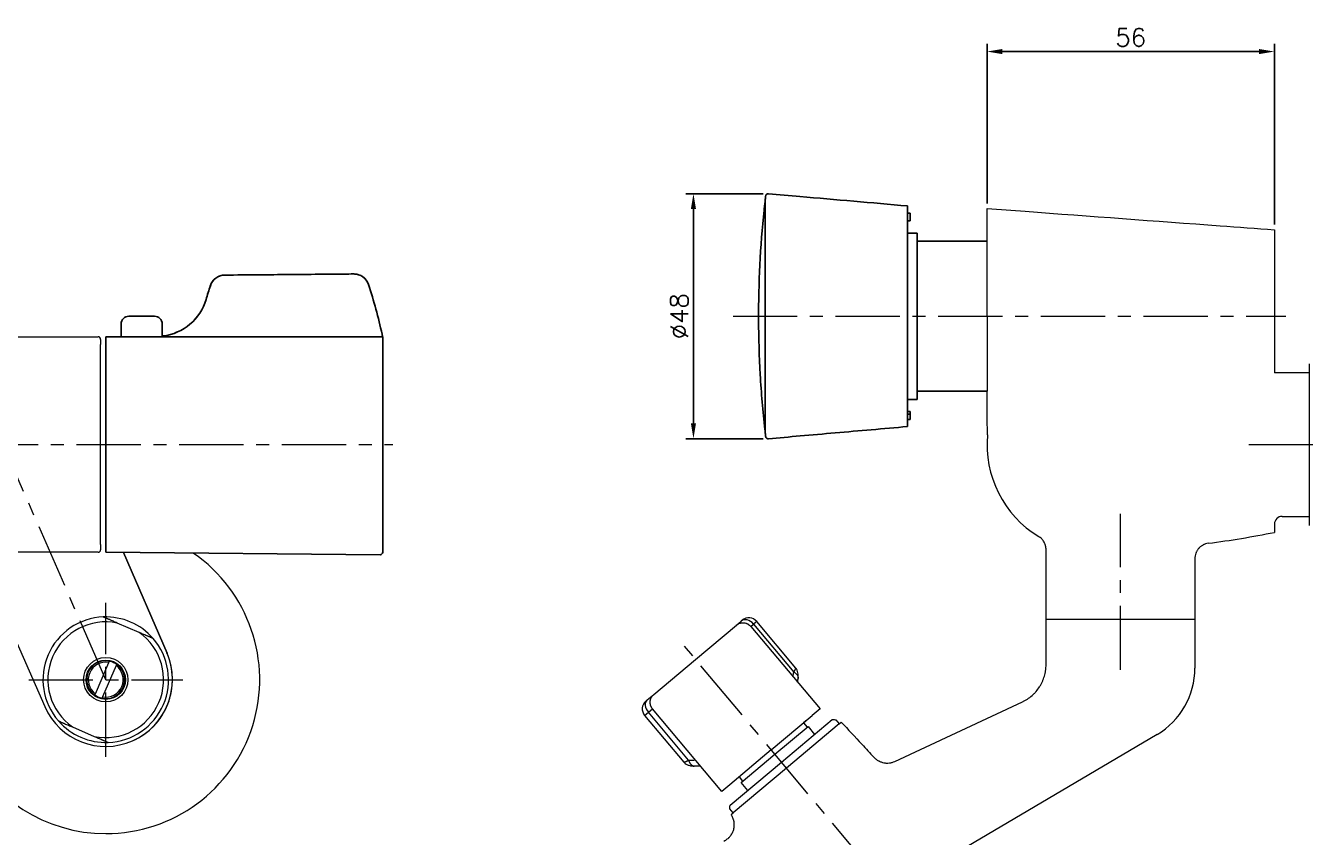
# Model space of a CAD drawing. Header units: millimetres. Extents: x 1435 to 2029, y -1230 to -810.
# Drawn here: x 1633.5 to 1883.6, y -1124.3 to -966.2 of the extents above; entities that cross this region are included whole.
import ezdxf

# ---------------------------------------------------------------- set-up
doc = ezdxf.new("R2010")
doc.units = ezdxf.units.MM
doc.header["$LTSCALE"] = 10
doc.linetypes.add('CENTER', pattern=[2, 1.25, -0.25, 0.25, -0.25])
doc.layers.get('0').update_dxf_attribs({"color": 2})
for name, color, linetype in [('00_COMPONENTS', 7, 'Continuous'), ('08_ALL_FEATURES', 7, 'Continuous'), ('1', 1, 'CENTER'), ('CENTER', 1, 'CENTER'), ('CL', 1, 'CENTER'), ('D', 2, 'Continuous'), ('DIM', 2, 'Continuous'), ('DWG', 7, 'Continuous')]:
    doc.layers.add(name, color=color, linetype=linetype)
doc.styles.add('GHS', font='romans', dxfattribs={"bigfont": 'ghs'})
doc.dimstyles.new('ISO-25', dxfattribs={"dimscale": 0, "dimtxt": 3.5, "dimasz": 3, "dimexe": 1.5, "dimexo": 1, "dimgap": 1, "dimtad": 3, "dimtoh": 1, "dimdec": 4, "dimzin": 9, "dimdsep": 46, "dimtxsty": 'GHS', "dimcen": 2.5, "dimclrd": 256, "dimclre": 256, "dimclrt": 256, "dimadec": 4, "dimazin": 2, "dimtfac": 1, "dimtdec": 4, "dimtix": 1, "dimtmove": 2, "dimatfit": 3, "dimfxl": 0, "dimlwd": 25, "dimlwe": 25, "dimarcsym": 0})

# ---------------------------------------------------------------- blocks, each defined once
blk = doc.blocks.new('*D1')
at = {"layer": 'Defpoints', "color": 0}
for p in [(1876.8, -971.21), (1820.8, -1001.79), (1876.8, -1005.94)]:
    blk.add_point(p, dxfattribs=at)
at = {"layer": 'DIM', "lineweight": 25}
for p, q in [((1820.8, -1000.79), (1820.8, -969.71)), ((1876.8, -1004.94), (1876.8, -969.71)), ((1823.8, -971.21), (1873.8, -971.21))]:
    blk.add_line(p, q, dxfattribs=at)
at = {"layer": 'DIM'}
for points in [[(1823.8, -970.71), (1823.8, -971.71), (1820.8, -971.21)], [(1873.8, -970.71), (1873.8, -971.71), (1876.8, -971.21)]]:
    blk.add_solid(points, dxfattribs=at)
at = {"layer": 'DIM', "insert": (1848.8, -968.46), "char_height": 3.5, "attachment_point": 5, "style": 'GHS'}
blk.add_mtext('56', dxfattribs=at)

msp = doc.modelspace()

# ---------------------------------------------------------------- linework, layer by layer
at = {"color": 0, "lineweight": 5}
for p, q in [((1608.1016, -1026.79136), (1647.6016, -1026.79136)), ((1648.1016, -1027.29136), (1648.1016, -1028.29136)), ((1648.1016, -1047.79136), (1648.1016, -1028.29136)), ((1648.1016, -1067.29136), (1648.1016, -1047.79136)), ((1648.1016, -1067.29136), (1648.1016, -1068.29136)), ((1647.6016, -1068.79136), (1608.1016, -1068.79136)), ((1623.92724, -1068.79155), (1637.20729, -1098.86881)), ((1661.03789, -1088.4722), (1652.56757, -1068.82096)), ((1652.5683, -1068.82149), (1661.03845, -1088.47195)), ((1661.03789, -1088.4722), (1661.03845, -1088.47195)), ((1654.29907, -1105.53291), (1654.29802, -1105.53337))]:
    msp.add_line(p, q, dxfattribs=at)
for centre, radius, start, end in [((1647.6016, -1027.29136), 0.5, 0, 90), ((1647.6016, -1068.29136), 0.5, 270, 0), ((1649.1016, -1093.61711), 30, 270, 55.3443754), ((1649.1016, -1093.61711), 30, 139.5056249, 270)]:
    msp.add_arc(centre, radius, start, end, dxfattribs=at)
for centre, start_param, end_param in [((1649.09966, -1093.61796), 6.283116374, 7.849502686), ((1649.10072, -1093.6175), 6.283116374, 7.858477836), ((1649.09967, -1093.61797), 4.716730061, 6.283116374)]:
    msp.add_ellipse(centre, major_axis=(5.19918, -11.91506), ratio=0.999999999, start_param=start_param, end_param=end_param, dxfattribs=at)
at = {"layer": '00_COMPONENTS', "lineweight": 5}
for p, q in [((1883.5965, -1032.04136), (1883.5965, -1047.79136)), ((1883.5965, -1047.79136), (1883.5965, -1063.54136))]:
    msp.add_line(p, q, dxfattribs=at)
msp.add_arc((1649.1016, -1093.61711), 30, 270, 55.3443754, dxfattribs=at)
at = {"layer": '08_ALL_FEATURES', "color": 1, "linetype": 'CENTER', "lineweight": 5}
for p, q in [((1503.4179, -1047.79136), (1705.06036, -1047.79136)), ((1871.7965, -1047.79136), (1904.0465, -1047.79136)), ((1649.1016, -1108.61713), (1649.1016, -1078.6171)), ((1634.10159, -1093.61711), (1664.10161, -1093.61711))]:
    msp.add_line(p, q, dxfattribs=at)
at = {"layer": '1', "color": 7, "linetype": 'Continuous', "lineweight": 5}
for p, q in [((1655.59382, -1084.40212), (1651.34609, -1082.57052)), ((1647.08304, -1096.36012), (1649.71066, -1090.26634)), ((1651.12016, -1090.87411), (1648.49255, -1096.96789)), ((1642.60938, -1102.83211), (1646.85711, -1104.66371))]:
    msp.add_line(p, q, dxfattribs=at)
for radius in [4.31706, 3.83738]:
    msp.add_circle((1649.1016, -1093.61711), radius, dxfattribs=at)
for radius, start, end in [(12.23166, 92.2574874, 221.0915126), (11.27231, 78.5147739, 234.8342261), (12.23166, 41.0915126, 92.2574874), (11.27231, 258.5147739, 54.8342261), (12.23166, 272.2574874, 41.0915126), (3.69348, 78.6675013, 234.6814987), (3.40568, 79.6980845, 233.6509155), (3.69348, 258.6675013, 54.6814987), (3.40568, 259.6980845, 53.6509155), (12.23166, 221.0915126, 272.2574874)]:
    msp.add_arc((1649.1016, -1093.61711), radius, start, end, dxfattribs=at)
for points, knots in [([(1651.34609, -1082.57052), (1651.21885, -1082.51565), (1651.09171, -1082.46083), (1650.83774, -1082.35132), (1650.71092, -1082.29663), (1650.45773, -1082.18746), (1650.33137, -1082.13297), (1650.07928, -1082.02427), (1649.95356, -1081.97006), (1649.76568, -1081.88905), (1649.70317, -1081.8621), (1649.60963, -1081.82176), (1649.57846, -1081.80832), (1649.5164, -1081.78156), (1649.48552, -1081.76825), (1649.39333, -1081.72849), (1649.33249, -1081.70226), (1649.24243, -1081.66343), (1649.21256, -1081.65055), (1649.15368, -1081.62516), (1649.12465, -1081.61264), (1649.03892, -1081.57568), (1648.98358, -1081.55181), (1648.9044, -1081.51767), (1648.87865, -1081.50657), (1648.84125, -1081.49044), (1648.82898, -1081.48515), (1648.80492, -1081.47478), (1648.79309, -1081.46967), (1648.75862, -1081.45481), (1648.73722, -1081.44559), (1648.70808, -1081.43302), (1648.69886, -1081.42904), (1648.68155, -1081.42158), (1648.67347, -1081.41809), (1648.65164, -1081.40868), (1648.64009, -1081.4037), (1648.62812, -1081.39854), (1648.62502, -1081.3972), (1648.62085, -1081.3954), (1648.61978, -1081.39494), (1648.6198, -1081.39495)], [0, 0, 0, 0, 0.125, 0.125, 0.25, 0.25, 0.375, 0.375, 0.5, 0.5, 0.5625, 0.5625, 0.59375, 0.59375, 0.625, 0.625, 0.6875, 0.6875, 0.71875, 0.71875, 0.75, 0.75, 0.8125, 0.8125, 0.84375, 0.84375, 0.859375, 0.859375, 0.875, 0.875, 0.90625, 0.90625, 0.921875, 0.921875, 0.9375, 0.9375, 0.96875, 0.96875, 0.984375, 0.984375, 1, 1, 1, 1]), ([(1658.32013, -1085.57769), (1658.32012, -1085.57769), (1658.31594, -1085.57589), (1658.30603, -1085.57162), (1658.30382, -1085.57066), (1658.29892, -1085.56855), (1658.29623, -1085.56739), (1658.28756, -1085.56365), (1658.281, -1085.56082), (1658.25923, -1085.55144), (1658.24199, -1085.544), (1658.2128, -1085.53141), (1658.2025, -1085.52697), (1658.18123, -1085.5178), (1658.17022, -1085.51305), (1658.13619, -1085.49838), (1658.1122, -1085.48803), (1658.06212, -1085.46644), (1658.036, -1085.45518), (1657.95525, -1085.42036), (1657.89927, -1085.39622), (1657.78443, -1085.3467), (1657.72555, -1085.32131), (1657.63559, -1085.28252), (1657.60533, -1085.26947), (1657.54431, -1085.24316), (1657.51356, -1085.2299), (1657.42128, -1085.19011), (1657.3595, -1085.16347), (1657.23552, -1085.11002), (1657.17333, -1085.0832), (1656.98626, -1085.00254), (1656.86089, -1084.94847), (1656.60922, -1084.83996), (1656.48293, -1084.7855), (1656.22969, -1084.6763), (1656.10274, -1084.62156), (1655.84839, -1084.51189), (1655.72109, -1084.457), (1655.59382, -1084.40212)], [0, 0, 0, 0, 0.03125, 0.03125, 0.0390625, 0.0390625, 0.046875, 0.046875, 0.0625, 0.0625, 0.09375, 0.09375, 0.109375, 0.109375, 0.125, 0.125, 0.15625, 0.15625, 0.1875, 0.1875, 0.25, 0.25, 0.3125, 0.3125, 0.34375, 0.34375, 0.375, 0.375, 0.4375, 0.4375, 0.5, 0.5, 0.625, 0.625, 0.75, 0.75, 0.875, 0.875, 1, 1, 1, 1]), ([(1649.82738, -1089.99564), (1649.95468, -1090.02116), (1650.07951, -1090.05314), (1650.32441, -1090.12957), (1650.44448, -1090.17402), (1650.67986, -1090.27536), (1650.79517, -1090.33224), (1650.96447, -1090.42718), (1651.02034, -1090.46046), (1651.13001, -1090.52979), (1651.18391, -1090.56588), (1651.23688, -1090.60342)], [0, 0, 0, 0, 0.25, 0.25, 0.5, 0.5, 0.75, 0.75, 0.875, 0.875, 1, 1, 1, 1]), ([(1648.37582, -1097.23859), (1648.24852, -1097.21307), (1648.12369, -1097.18109), (1647.87879, -1097.10466), (1647.75872, -1097.06021), (1647.52335, -1096.95887), (1647.40803, -1096.90198), (1647.23873, -1096.80705), (1647.18286, -1096.77377), (1647.07319, -1096.70444), (1647.01929, -1096.66834), (1646.96632, -1096.63081)], [0, 0, 0, 0, 0.25, 0.25, 0.5, 0.5, 0.75, 0.75, 0.875, 0.875, 1, 1, 1, 1]), ([(1639.88308, -1101.65654), (1639.88308, -1101.65654), (1639.88726, -1101.65834), (1639.89717, -1101.66261), (1639.89939, -1101.66357), (1639.90428, -1101.66568), (1639.90697, -1101.66684), (1639.91564, -1101.67058), (1639.9222, -1101.67341), (1639.94397, -1101.68279), (1639.96121, -1101.69023), (1639.9904, -1101.70281), (1640.0007, -1101.70726), (1640.02197, -1101.71643), (1640.03298, -1101.72118), (1640.06701, -1101.73585), (1640.091, -1101.7462), (1640.14108, -1101.76779), (1640.1672, -1101.77905), (1640.24795, -1101.81387), (1640.30393, -1101.83801), (1640.41877, -1101.88753), (1640.47765, -1101.91292), (1640.56761, -1101.95171), (1640.59788, -1101.96476), (1640.65889, -1101.99107), (1640.68965, -1102.00433), (1640.78193, -1102.04412), (1640.84371, -1102.07076), (1640.96768, -1102.12421), (1641.02987, -1102.15103), (1641.21694, -1102.23169), (1641.34231, -1102.28576), (1641.59398, -1102.39427), (1641.72027, -1102.44873), (1641.97351, -1102.55793), (1642.10046, -1102.61266), (1642.35481, -1102.72234), (1642.48212, -1102.77723), (1642.60938, -1102.83211)], [0, 0, 0, 0, 0.03125, 0.03125, 0.0390625, 0.0390625, 0.046875, 0.046875, 0.0625, 0.0625, 0.09375, 0.09375, 0.109375, 0.109375, 0.125, 0.125, 0.15625, 0.15625, 0.1875, 0.1875, 0.25, 0.25, 0.3125, 0.3125, 0.34375, 0.34375, 0.375, 0.375, 0.4375, 0.4375, 0.5, 0.5, 0.625, 0.625, 0.75, 0.75, 0.875, 0.875, 1, 1, 1, 1]), ([(1646.85711, -1104.66371), (1646.98435, -1104.71858), (1647.11149, -1104.7734), (1647.36546, -1104.88291), (1647.49228, -1104.93759), (1647.74547, -1105.04677), (1647.87184, -1105.10126), (1648.12392, -1105.20995), (1648.24964, -1105.26416), (1648.43752, -1105.34518), (1648.50003, -1105.37213), (1648.59357, -1105.41247), (1648.62474, -1105.42591), (1648.6868, -1105.45266), (1648.71768, -1105.46598), (1648.80987, -1105.50573), (1648.87072, -1105.53197), (1648.96078, -1105.5708), (1648.99065, -1105.58368), (1649.04952, -1105.60907), (1649.07856, -1105.62159), (1649.16428, -1105.65855), (1649.21962, -1105.68242), (1649.2988, -1105.71656), (1649.32455, -1105.72766), (1649.36195, -1105.74379), (1649.37422, -1105.74908), (1649.39828, -1105.75945), (1649.41011, -1105.76456), (1649.44458, -1105.77942), (1649.46598, -1105.78864), (1649.49512, -1105.80121), (1649.50435, -1105.80519), (1649.52165, -1105.81265), (1649.52973, -1105.81613), (1649.55157, -1105.82555), (1649.56311, -1105.83053), (1649.57508, -1105.83569), (1649.57819, -1105.83703), (1649.58236, -1105.83883), (1649.58342, -1105.83928), (1649.58341, -1105.83928)], [0, 0, 0, 0, 0.125, 0.125, 0.25, 0.25, 0.375, 0.375, 0.5, 0.5, 0.5625, 0.5625, 0.59375, 0.59375, 0.625, 0.625, 0.6875, 0.6875, 0.71875, 0.71875, 0.75, 0.75, 0.8125, 0.8125, 0.84375, 0.84375, 0.859375, 0.859375, 0.875, 0.875, 0.90625, 0.90625, 0.921875, 0.921875, 0.9375, 0.9375, 0.96875, 0.96875, 0.984375, 0.984375, 1, 1, 1, 1])]:
    msp.add_open_spline(points, degree=3, knots=knots, dxfattribs=at)
for points, weights in [([(1649.71066, -1090.26634), (1649.76665, -1090.13648), (1649.82738, -1089.99564)], [1, 1.00086326892, 1]), ([(1651.23688, -1090.60342), (1651.17615, -1090.74425), (1651.12016, -1090.87411)], [1, 1.00086327322, 1]), ([(1646.96632, -1096.63081), (1647.02705, -1096.48998), (1647.08304, -1096.36012)], [1, 1.00086326892, 1]), ([(1648.49255, -1096.96789), (1648.43655, -1097.09775), (1648.37582, -1097.23859)], [1, 1.00086327322, 1])]:
    msp.add_rational_spline(points, weights, degree=2, dxfattribs=at)
at = {"layer": 'CENTER', "lineweight": 5}
for p, q in [((1649.1016, -1093.61711), (1629.1016, -1047.79136)), ((1846.804, -1091.70598), (1846.804, -1061.30231))]:
    msp.add_line(p, q, dxfattribs=at)
at = {"layer": 'CL', "lineweight": 5}
msp.add_line((1837.22381, -1177.21301), (1760.92508, -1085.94955), dxfattribs=at)
at = {"layer": 'D', "color": 2, "lineweight": 25}
for p, q in [((1777.16986, -998.92002), (1762.10343, -998.92002)), ((1763.60343, -1043.66206), (1763.60343, -1001.92002)), ((1777.19418, -1046.66206), (1762.10343, -1046.66206))]:
    msp.add_line(p, q, dxfattribs=at)
at = {"layer": 'D', "color": 2}
for points in [[(1763.10343, -1001.92002), (1764.10343, -1001.92002), (1763.60343, -998.92002)], [(1763.10343, -1043.66206), (1764.10343, -1043.66206), (1763.60343, -1046.66206)]]:
    msp.add_solid(points, dxfattribs=at)
at = {"layer": 'DWG', "color": 0}
for p, q in [((1777.37031, -1002.09362), (1777.37031, -1002.09362)), ((1805.29643, -1002.04136), (1805.29643, -1001.29136)), ((1805.29643, -1002.04136), (1805.29643, -1002.69174)), ((1805.29643, -1002.69136), (1805.29643, -1006.59233)), ((1805.79643, -1002.69136), (1805.29643, -1002.69136)), ((1805.79643, -1003.69136), (1805.79643, -1002.69136)), ((1805.79643, -1004.22903), (1805.29643, -1004.22903)), ((1805.79643, -1003.69136), (1805.79643, -1004.22903)), ((1805.29643, -1006.59136), (1805.29643, -1043.54136)), ((1807.19643, -1006.59136), (1805.29643, -1006.59136)), ((1807.19643, -1037.39136), (1807.19643, -1006.59136)), ((1807.19643, -1007.84136), (1807.19643, -1008.19154)), ((1820.804, -1008.19136), (1807.19643, -1008.19136)), ((1807.19643, -1037.39136), (1820.804, -1037.39136)), ((1807.19643, -1037.39149), (1807.19643, -1037.74136)), ((1807.19643, -1038.99136), (1807.19643, -1037.74136)), ((1805.29643, -1038.99136), (1807.19643, -1038.99136)), ((1805.29643, -1041.35369), (1805.79643, -1041.35369)), ((1805.79643, -1041.89136), (1805.29643, -1041.89136)), ((1805.29643, -1042.89136), (1805.79643, -1042.89136)), ((1805.79643, -1041.89136), (1805.79643, -1041.35369)), ((1805.79643, -1042.89136), (1805.79643, -1041.89136)), ((1805.29643, -1044.29136), (1805.29643, -1043.54136))]:
    msp.add_line(p, q, dxfattribs=at)
at = {"layer": 'DWG', "lineweight": 5}
for p, q in [((1820.804, -1022.79136), (1820.804, -1001.79136)), ((1876.7965, -1005.93953), (1876.7965, -1033.79136)), ((1820.804, -1022.79136), (1820.804, -1037.39136)), ((1883.5965, -1033.79136), (1876.7965, -1033.79136)), ((1820.804, -1043.79136), (1820.804, -1037.39136)), ((1878.2965, -1061.79136), (1883.5965, -1061.79136)), ((1876.7965, -1063.29136), (1876.7965, -1064.90287)), ((1832.304, -1081.79136), (1832.304, -1068.27916)), ((1861.304, -1070.01324), (1861.304, -1081.79136)), ((1771.96423, -1082.9879), (1772.90708, -1082.19676)), ((1773.11077, -1082.02584), (1772.90708, -1082.19676)), ((1774.7819, -1083.23441), (1775.31737, -1082.7851)), ((1775.92843, -1082.27235), (1775.31737, -1082.7851)), ((1775.31737, -1082.7851), (1783.15375, -1092.12413)), ((1783.55276, -1091.35867), (1775.92843, -1082.27235)), ((1832.304, -1090.6948), (1832.304, -1081.79136)), ((1832.304, -1081.79136), (1846.804, -1081.79136)), ((1846.804, -1081.79136), (1861.304, -1081.79136)), ((1861.304, -1081.79136), (1861.304, -1091.36842)), ((1764.02119, -1089.65291), (1771.96423, -1082.9879)), ((1774.78189, -1083.23442), (1788.28043, -1099.32135)), ((1755.87729, -1096.48644), (1764.02119, -1089.65291)), ((1754.46104, -1097.67482), (1754.343, -1097.77387)), ((1754.46104, -1097.67482), (1754.58887, -1097.56756)), ((1754.58887, -1097.56756), (1755.87728, -1096.48646)), ((1754.09648, -1100.59154), (1754.8341, -1099.9726)), ((1754.8341, -1099.9726), (1755.63077, -1099.30412)), ((1762.67048, -1109.31164), (1754.8341, -1099.9726)), ((1769.12932, -1115.39104), (1755.63078, -1099.30411)), ((1788.28043, -1099.32135), (1786.74834, -1100.60693)), ((1802.83063, -1109.53502), (1827.68495, -1097.94526)), ((1754.09648, -1100.59154), (1761.70828, -1109.66292)), ((1778.77349, -1107.29863), (1786.74834, -1100.60693)), ((1779.47903, -1108.14255), (1785.92332, -1102.73515)), ((1780.76184, -1109.67696), (1790.65609, -1101.3747)), ((1792.0033, -1102.20237), (1781.72395, -1110.82777)), ((1785.50885, -1101.64699), (1785.04274, -1102.0381)), ((1785.04284, -1102.03802), (1785.7499, -1102.88067)), ((1785.92332, -1102.73515), (1787.20889, -1104.26724)), ((1791.36051, -1101.43632), (1792.0033, -1102.20237)), ((1792.0033, -1102.20237), (1792.38632, -1101.88097)), ((1853.93906, -1104.27766), (1816.87115, -1126.19741)), ((1778.77349, -1107.29863), (1770.66141, -1114.10547)), ((1770.73894, -1118.08717), (1780.76184, -1109.67696)), ((1772.90056, -1113.66254), (1779.47903, -1108.14255)), ((1781.72395, -1110.82777), (1771.3201, -1119.55763)), ((1772.50409, -1112.55927), (1773.1892, -1113.38176)), ((1770.66141, -1114.10547), (1769.12932, -1115.39104)), ((1774.18614, -1115.19463), (1772.90056, -1113.66254)), ((1771.3201, -1119.55763), (1770.67731, -1118.79159)), ((1770.93708, -1119.87903), (1771.3201, -1119.55763))]:
    msp.add_line(p, q, dxfattribs=at)
at = {"layer": 'DWG'}
for p, q in [((1672.30466, -1014.77274), (1672.30652, -1014.77274)), ((1697.42258, -1014.55355), (1697.42256, -1014.5535)), ((1669.47997, -1016.84421), (1669.47736, -1016.84421)), ((1668.6422, -1019.53141), (1668.6474, -1019.53023)), ((1653.6016, -1022.79136), (1658.6016, -1022.79136)), ((1652.1016, -1026.79136), (1652.1016, -1024.29136)), ((1660.1016, -1024.29136), (1660.1016, -1026.79136)), ((1649.1016, -1066.29136), (1649.1016, -1026.79136)), ((1649.1016, -1026.79136), (1703.0473, -1026.79136)), ((1703.05205, -1026.81352), (1703.06036, -1026.81352)), ((1703.06036, -1026.81352), (1703.06036, -1027.04136)), ((1703.06036, -1027.04136), (1703.06036, -1027.81637)), ((1703.06036, -1027.81637), (1703.06036, -1028.06646)), ((1703.06036, -1067.51636), (1703.06036, -1028.06646)), ((1649.1016, -1068.79136), (1649.1016, -1066.29136)), ((1703.06036, -1067.5165), (1703.06036, -1067.79136)), ((1703.06036, -1067.79136), (1703.06036, -1068.75787)), ((1702.55599, -1069.25785), (1649.1016, -1068.79136))]:
    msp.add_line(p, q, dxfattribs=at)
at = {"layer": 'DWG', "color": 1, "linetype": 'CENTER', "lineweight": 5}
msp.add_line((1771.3124, -1022.79136), (1879.01107, -1022.79136), dxfattribs=at)
at = {"layer": 'DWG'}
for centre, radius, start, end in [((1672.3327, -1017.77262), 3, 90.5, 161.9726165), ((1697.44876, -1017.55344), 3, 18.1303857, 90.5), ((1764.57084, -1047.79136), 100, 161.9726165, 163.5838826), ((1605.1016, -1047.79136), 100.17165, 12.3939142, 18.1303857), ((1659.05505, -1016.70411), 10, 276.8722127, 343.5838826), ((1653.6016, -1024.29136), 1.5, 90, 180), ((1658.6016, -1024.29136), 1.5, 0, 90), ((1702.56036, -1068.75787), 0.5, 269.5, 0)]:
    msp.add_arc(centre, radius, start, end, dxfattribs=at)
at = {"layer": 'DWG', "lineweight": 5}
for centre, radius, start, end in [((1841.804, -1047.79136), 21, 174.8066233, 238.611834), ((1878.2965, -1063.29136), 1.5, 90, 180), ((1837.66065, -868.76927), 200, 277.5417158, 281.2844045), ((1774.39634, -1083.55793), 2, 40, 130), ((1846.304, -1091.36621), 15, 300.5975332, 359.988685), ((1755.62857, -1099.30596), 2, 130, 220)]:
    msp.add_arc(centre, radius, start, end, dxfattribs=at)
at = {"layer": 'DWG', "color": 0, "extrusion": (0, 0, -1)}
for start_param, end_param in [(2.791351401, 3.141804192), (1.482936696, 1.522686696)]:
    msp.add_ellipse((1778.17013, -1046.16264), major_axis=(0.5, 0), ratio=0.999997648, start_param=start_param, end_param=end_param, dxfattribs=at)
at = {"layer": 'DWG', "lineweight": 5}
for centre, major_axis, ratio, start_param, end_param in [((1774.19266, -1083.72885), (-1.28558, 1.53209), 0.734102934, 4.71238898, 6.283185307), ((1755.87444, -1099.09965), (1.28558, -1.53209), 0.679038204, 3.141592654, 4.71238898)]:
    msp.add_ellipse(centre, major_axis=major_axis, ratio=ratio, start_param=start_param, end_param=end_param, dxfattribs=at)
at = {"layer": 'DWG', "color": 0}
for points, knots in [([(1777.59565, -1000.03171), (1777.59404, -1000.0458), (1777.59394, -1000.0598), (1777.59596, -1000.08068), (1777.597, -1000.08763), (1777.59902, -1000.09753), (1777.5997, -1000.1005), (1777.60045, -1000.10345)], [0, 0, 0, 0, 0.125, 0.125, 0.1875, 0.1875, 0.2144431133, 0.2144431133, 0.2144431133, 0.2144431133]), ([(1777.60045, -1000.10345), (1777.60043, -1000.28643), (1777.60041, -1000.46941), (1777.60039, -1000.65239), (1777.59962, -1008.03204), (1777.59885, -1015.4117), (1777.59809, -1022.79136), (1777.59733, -1030.04904), (1777.59658, -1037.30672), (1777.59582, -1044.5644), (1777.59581, -1044.71525), (1777.59579, -1044.8661), (1777.59578, -1044.99765), (1777.59578, -1045.02247), (1777.59577, -1045.04659), (1777.59577, -1045.06991), (1777.59577, -1045.07677), (1777.59577, -1045.08356), (1777.59577, -1045.16496), (1777.59578, -1045.23108), (1777.59582, -1045.30266), (1777.59583, -1045.31643), (1777.59585, -1045.34279), (1777.59588, -1045.38059), (1777.59591, -1045.41314), (1777.596, -1045.51005), (1777.59607, -1045.55055), (1777.59609, -1045.55469), (1777.59609, -1045.5548), (1777.59609, -1045.55481)], [-38.461975874, -38.461975874, -38.461975874, -38.461975874, -37.992786128, -37.992786128, -37.992786128, -19.069888403, -19.069888403, -19.069888403, -0.459760413, -0.459760413, -0.459760413, -0.072959976, -0.072959976, -0.072959976, 0, 0, 0, 0.021476461, 0.021476461, 0.260099624, 0.260099624, 0.319755414, 0.319755414, 0.379411205, 0.498722786, 0.498722786, 0.975969112, 0.975969112, 1, 1, 1, 1]), ([(1778.21371, -998.92193), (1778.18145, -998.9191), (1778.1492, -998.91941), (1778.08484, -998.92629), (1778.05351, -998.93277), (1778.00773, -998.94686), (1777.99268, -998.9523), (1777.96299, -998.96466), (1777.94831, -998.97163), (1777.9058, -998.99439), (1777.87924, -999.0121), (1777.84201, -999.04241), (1777.83003, -999.05315), (1777.80702, -999.07591), (1777.79616, -999.08776), (1777.76544, -999.12464), (1777.74744, -999.15101), (1777.72421, -999.19328), (1777.71708, -999.20789), (1777.70439, -999.23743), (1777.69879, -999.25242), (1777.68419, -999.29803), (1777.67737, -999.32929), (1777.67357, -999.36145)], [0, 0, 0, 0, 0.125, 0.125, 0.25, 0.25, 0.3125, 0.3125, 0.375, 0.375, 0.5, 0.5, 0.5625, 0.5625, 0.625, 0.625, 0.75, 0.75, 0.8125, 0.8125, 0.875, 0.875, 1, 1, 1, 1]), ([(1805.29643, -1001.29136), (1798.31779, -1000.68081), (1791.33916, -1000.07025), (1782.31158, -999.28044), (1780.26265, -999.10119), (1778.21371, -998.92193)], [0, 0, 0, 0, 0.773035717, 0.773035717, 1, 1, 1, 1]), ([(1777.37031, -1002.09362), (1776.99951, -1005.65729), (1776.72545, -1009.22102), (1776.36839, -1016.34858), (1776.20241, -1023.47625), (1776.41721, -1030.60414), (1776.82333, -1037.73213), (1777.12206, -1041.29618), (1777.51775, -1044.86029)], [0, 0, 0, 0, 0.25, 0.25, 0.5, 0.75, 0.75, 1, 1, 1, 1]), ([(1777.4918, -1001.00486), (1777.48752, -1001.04323), (1777.48328, -1001.08134), (1777.47485, -1001.15698), (1777.47071, -1001.19411), (1777.45857, -1001.30296), (1777.45083, -1001.37239), (1777.43974, -1001.47186), (1777.43614, -1001.50422), (1777.43086, -1001.55156), (1777.42912, -1001.56715), (1777.42572, -1001.59762), (1777.42406, -1001.61255), (1777.41591, -1001.68564), (1777.40993, -1001.73924), (1777.40177, -1001.81237), (1777.39918, -1001.83554), (1777.39551, -1001.8684), (1777.39432, -1001.87907), (1777.39203, -1001.8996), (1777.39093, -1001.90948), (1777.38563, -1001.95696), (1777.38207, -1001.98884), (1777.37773, -1002.02764), (1777.37645, -1002.03906), (1777.37479, -1002.05387), (1777.37428, -1002.05843), (1777.37335, -1002.06671), (1777.37293, -1002.07044), (1777.37107, -1002.08699), (1777.37032, -1002.09364), (1777.37031, -1002.09362)], [0, 0, 0, 0, 0.0625, 0.0625, 0.125, 0.125, 0.25, 0.25, 0.3125, 0.3125, 0.34375, 0.34375, 0.375, 0.375, 0.5, 0.5, 0.5625, 0.5625, 0.59375, 0.59375, 0.625, 0.625, 0.75, 0.75, 0.8125, 0.8125, 0.84375, 0.84375, 0.875, 0.875, 1, 1, 1, 1]), ([(1777.51776, -1000.77801), (1777.51592, -1000.79358), (1777.51396, -1000.81023), (1777.50985, -1000.84558), (1777.50562, -1000.88229), (1777.50115, -1000.92164), (1777.49655, -1000.96233), (1777.49419, -1000.98342), (1777.4918, -1001.00486)], [0, 0, 0, 0, 0.25, 0.25, 0.5, 0.75, 0.75, 1, 1, 1, 1]), ([(1777.51776, -1000.77801), (1777.51949, -1000.76343), (1777.52291, -1000.75007), (1777.52986, -1000.73162), (1777.53249, -1000.72573), (1777.5383, -1000.71447), (1777.54148, -1000.7091), (1777.55161, -1000.69395), (1777.55916, -1000.68503), (1777.57549, -1000.66926), (1777.58427, -1000.66241), (1777.59579, -1000.65508), (1777.59808, -1000.6537), (1777.60039, -1000.65239)], [0, 0, 0, 0, 0.1394895249, 0.1394895249, 0.2092342873, 0.2092342873, 0.2789790497, 0.2789790497, 0.4184685746, 0.4184685746, 0.5579580994, 0.5579580994, 0.5919015733, 0.5919015733, 0.5919015733, 0.5919015733]), ([(1777.51775, -1044.86029), (1777.51911, -1044.87249), (1777.5216, -1044.88458), (1777.52865, -1044.90786), (1777.5332, -1044.91907), (1777.54434, -1044.94067), (1777.55099, -1044.9511), (1777.56584, -1044.97028), (1777.57409, -1044.97914), (1777.58721, -1044.99088), (1777.59144, -1044.99436), (1777.59578, -1044.99765)], [0, 0, 0, 0, 0.125, 0.125, 0.25, 0.25, 0.375, 0.375, 0.5, 0.5, 0.5556600793, 0.5556600793, 0.5556600793, 0.5556600793]), ([(1778.21371, -1046.66079), (1780.26647, -1046.4812), (1782.31923, -1046.3016), (1786.65718, -1045.92208), (1788.94237, -1045.72215), (1795.91718, -1045.11194), (1800.60681, -1044.70165), (1805.29643, -1044.29136)], [0, 0, 0, 0, 0.227387905, 0.227387905, 0.480522349, 0.480522349, 1, 1, 1, 1]), ([(1777.67357, -1046.22127), (1777.67737, -1046.25342), (1777.68423, -1046.28494), (1777.70404, -1046.34656), (1777.71675, -1046.37592), (1777.73986, -1046.41787), (1777.74823, -1046.43151), (1777.76638, -1046.45806), (1777.77619, -1046.47102), (1777.80711, -1046.50802), (1777.82985, -1046.53043), (1777.86709, -1046.56072), (1777.88004, -1046.57026), (1777.90701, -1046.58817), (1777.92082, -1046.59639), (1777.96317, -1046.61897), (1777.99265, -1046.63124), (1778.03876, -1046.64539), (1778.05451, -1046.64941), (1778.08601, -1046.65583), (1778.10183, -1046.65826), (1778.14945, -1046.66328), (1778.18145, -1046.66361), (1778.21371, -1046.66079)], [0, 0, 0, 0, 0.125, 0.125, 0.25, 0.25, 0.3125, 0.3125, 0.375, 0.375, 0.5, 0.5, 0.5625, 0.5625, 0.625, 0.625, 0.75, 0.75, 0.8125, 0.8125, 0.875, 0.875, 1, 1, 1, 1])]:
    msp.add_open_spline(points, degree=3, knots=knots, dxfattribs=at)
for points in [[(1777.67357, -999.36145), (1777.64722, -999.58487), (1777.62125, -999.80829), (1777.59565, -1000.03171)], [(1777.59609, -1045.55481), (1777.59609, -1045.55481), (1777.59609, -1045.55481), (1777.59609, -1045.55481)], [(1777.59609, -1045.55481), (1777.62154, -1045.77696), (1777.64737, -1045.99911), (1777.67357, -1046.22127)]]:
    msp.add_open_spline(points, degree=3, dxfattribs=at)
at = {"layer": 'DWG', "lineweight": 5}
for points, knots in [([(1820.804, -1001.79136), (1823.28151, -1001.9749), (1825.75902, -1002.15845), (1840.89682, -1003.27992), (1853.55711, -1004.21785), (1869.74376, -1005.41703), (1873.27013, -1005.67828), (1876.7965, -1005.93953)], [0, 0, 0, 0, 0.132741622, 0.132741622, 0.81106207, 0.81106207, 1, 1, 1, 1]), ([(1832.304, -1068.27916), (1832.304, -1068.15003), (1832.2957, -1068.02232), (1832.26315, -1067.76961), (1832.23891, -1067.64462), (1832.19047, -1067.45918), (1832.17231, -1067.39771), (1832.14197, -1067.30603), (1832.13132, -1067.27551), (1832.10912, -1067.21505), (1832.09756, -1067.18507), (1832.03751, -1067.03643), (1831.92699, -1066.80661), (1831.78824, -1066.59244), (1831.69247, -1066.4636), (1831.67286, -1066.43808), (1831.63271, -1066.38756), (1831.61225, -1066.36265), (1831.54988, -1066.28915), (1831.50693, -1066.24171), (1831.37401, -1066.104), (1831.28003, -1066.0183), (1831.08139, -1065.85902), (1830.97673, -1065.78544), (1830.8665, -1065.71818)], [0, 0, 0, 0, 0.125, 0.125, 0.25, 0.25, 0.3125, 0.3125, 0.34375, 0.34375, 0.375, 0.375, 0.5, 0.625, 0.625, 0.65625, 0.65625, 0.6875, 0.6875, 0.75, 0.75, 0.875, 0.875, 1, 1, 1, 1]), ([(1863.91025, -1067.03919), (1863.7303, -1067.06301), (1863.55525, -1067.10267), (1863.29973, -1067.18491), (1863.21573, -1067.21614), (1863.09154, -1067.26879), (1863.05045, -1067.28731), (1862.96886, -1067.32633), (1862.9283, -1067.34687), (1862.72896, -1067.45356), (1862.57925, -1067.55208), (1862.36888, -1067.71904), (1862.30114, -1067.77791), (1862.20318, -1067.87113), (1862.17114, -1067.90303), (1862.10829, -1067.9685), (1862.07772, -1068.00184), (1861.92914, -1068.17134), (1861.82373, -1068.31607), (1861.68541, -1068.54659), (1861.64263, -1068.62568), (1861.58358, -1068.74779), (1861.56471, -1068.78916), (1861.52906, -1068.87228), (1861.51224, -1068.91411), (1861.43301, -1069.12453), (1861.38523, -1069.29699), (1861.3368, -1069.56183), (1861.32455, -1069.65113), (1861.30811, -1069.83188), (1861.304, -1069.92248), (1861.304, -1070.01324)], [0, 0, 0, 0, 0.125, 0.125, 0.1875, 0.1875, 0.21875, 0.21875, 0.25, 0.25, 0.375, 0.375, 0.4375, 0.4375, 0.46875, 0.46875, 0.5, 0.5, 0.625, 0.625, 0.6875, 0.6875, 0.71875, 0.71875, 0.75, 0.75, 0.875, 0.875, 0.9375, 0.9375, 1, 1, 1, 1]), ([(1771.96423, -1082.9879), (1771.98932, -1082.96685), (1772.015, -1082.94635), (1772.06755, -1082.90649), (1772.09436, -1082.8872), (1772.17569, -1082.83162), (1772.23139, -1082.79747), (1772.40281, -1082.70352), (1772.5228, -1082.65213), (1772.68023, -1082.60253), (1772.7119, -1082.59341), (1772.77538, -1082.5768), (1772.80723, -1082.5693), (1772.9031, -1082.54919), (1773.03178, -1082.52872), (1773.16213, -1082.52084), (1773.26055, -1082.51975), (1773.29349, -1082.5202), (1773.35947, -1082.52273), (1773.3923, -1082.52481), (1773.5556, -1082.53916), (1773.68363, -1082.56324), (1773.84044, -1082.60892), (1773.87164, -1082.61884), (1773.9337, -1082.64027), (1773.96464, -1082.65181), (1774.05646, -1082.68869), (1774.11597, -1082.71611), (1774.28958, -1082.80655), (1774.39878, -1082.8777), (1774.52693, -1082.98051), (1774.55221, -1083.00183), (1774.60151, -1083.04556), (1774.62553, -1083.06795), (1774.69572, -1083.13666), (1774.74003, -1083.18453), (1774.78189, -1083.23442)], [0, 0, 0, 0, 0.03125, 0.03125, 0.0625, 0.0625, 0.125, 0.125, 0.25, 0.25, 0.28125, 0.28125, 0.3125, 0.3125, 0.375, 0.4375, 0.4375, 0.46875, 0.46875, 0.5, 0.5, 0.625, 0.625, 0.65625, 0.65625, 0.6875, 0.6875, 0.75, 0.75, 0.875, 0.875, 0.90625, 0.90625, 0.9375, 0.9375, 1, 1, 1, 1]), ([(1783.15375, -1092.12413), (1783.15739, -1092.11879), (1783.16467, -1092.10812), (1783.17542, -1092.0923), (1783.18603, -1092.07663), (1783.1965, -1092.06112), (1783.20683, -1092.04578), (1783.21701, -1092.03061), (1783.22705, -1092.01559), (1783.23693, -1092.00075), (1783.24668, -1091.98607), (1783.25627, -1091.97155), (1783.26572, -1091.9572), (1783.27502, -1091.94302), (1783.28417, -1091.92901), (1783.29318, -1091.91516), (1783.30203, -1091.90148), (1783.31074, -1091.88797), (1783.31929, -1091.87462), (1783.3277, -1091.86145), (1783.33596, -1091.84844), (1783.34407, -1091.8356), (1783.35202, -1091.82293), (1783.35983, -1091.81043), (1783.36749, -1091.79809), (1783.37499, -1091.78593), (1783.38235, -1091.77394), (1783.38955, -1091.76211), (1783.3966, -1091.75045), (1783.40351, -1091.73897), (1783.41026, -1091.72765), (1783.41686, -1091.7165), (1783.42331, -1091.70552), (1783.4296, -1091.69472), (1783.43575, -1091.68408), (1783.44174, -1091.67361), (1783.44759, -1091.66331), (1783.45328, -1091.65317), (1783.45882, -1091.64321), (1783.46422, -1091.63342), (1783.46946, -1091.6238), (1783.47455, -1091.61434), (1783.47949, -1091.60505), (1783.48428, -1091.59594), (1783.48892, -1091.58699), (1783.49341, -1091.57821), (1783.49775, -1091.56959), (1783.50194, -1091.56115), (1783.50598, -1091.55287), (1783.50988, -1091.54476), (1783.51362, -1091.53682), (1783.51722, -1091.52905), (1783.52067, -1091.52144), (1783.52397, -1091.514), (1783.52713, -1091.50672), (1783.53013, -1091.49961), (1783.533, -1091.49267), (1783.53571, -1091.48589), (1783.53828, -1091.47927), (1783.5407, -1091.47282), (1783.54298, -1091.46654), (1783.54512, -1091.46042), (1783.54711, -1091.45446), (1783.54896, -1091.44866), (1783.55066, -1091.44303), (1783.55222, -1091.43756), (1783.55364, -1091.43225), (1783.55492, -1091.42711), (1783.55606, -1091.42212), (1783.55705, -1091.41729), (1783.55791, -1091.41263), (1783.55863, -1091.40812), (1783.5592, -1091.40378), (1783.55964, -1091.39959), (1783.55995, -1091.39556), (1783.56011, -1091.39169), (1783.56014, -1091.38797), (1783.56003, -1091.38442), (1783.55979, -1091.38101), (1783.55941, -1091.37777), (1783.5589, -1091.37468), (1783.55826, -1091.37174), (1783.55748, -1091.36896), (1783.55657, -1091.36633), (1783.55554, -1091.36385), (1783.55437, -1091.36153), (1783.55307, -1091.35935), (1783.5519, -1091.3577), (1783.55116, -1091.35677), (1783.55093, -1091.35649)], [0, 0, 0, 0, 0.012407926, 0.024795875, 0.037163857, 0.049511881, 0.061839957, 0.074148095, 0.086436304, 0.098704595, 0.110952977, 0.12318146, 0.135390055, 0.147578771, 0.159747619, 0.171896608, 0.184025749, 0.196135052, 0.208224528, 0.220294186, 0.232344037, 0.244374092, 0.256384361, 0.268374855, 0.280345584, 0.292296559, 0.304227791, 0.31613929, 0.328031068, 0.339903134, 0.351755501, 0.363588179, 0.375401179, 0.387194512, 0.39896819, 0.410722223, 0.422456623, 0.434171401, 0.445866569, 0.457542138, 0.469198119, 0.480834525, 0.492451366, 0.504048654, 0.515626402, 0.52718462, 0.538723322, 0.550242517, 0.56174222, 0.573222441, 0.584683193, 0.596124487, 0.607546337, 0.618948754, 0.630331751, 0.64169534, 0.653039534, 0.664364345, 0.675669786, 0.686955869, 0.698222607, 0.709470013, 0.720698099, 0.73190688, 0.743096367, 0.754266574, 0.765417514, 0.7765492, 0.787661646, 0.798754864, 0.809828868, 0.820883672, 0.831919288, 0.842935732, 0.853933016, 0.864911154, 0.875870161, 0.886810049, 0.897730833, 0.908632527, 0.919515145, 0.930378701, 0.94122321, 0.952048686, 0.962855143, 0.973642595, 0.984411059, 0.995160547, 1, 1, 1, 1]), ([(1783.15375, -1092.12413), (1783.24132, -1092.17258), (1783.41203, -1092.28063), (1783.63967, -1092.47387), (1783.82362, -1092.69253), (1783.99407, -1093.00574), (1784.0243, -1093.25362), (1783.99988, -1093.40801), (1783.9989, -1093.41383)], [0, 0, 0, 0, 0.164384721, 0.328920458, 0.493456196, 0.657991933, 0.987063408, 1, 1, 1, 1]), ([(1783.99841, -1093.41666), (1784.0282, -1093.22427), (1784.05245, -1092.84264), (1783.96928, -1092.24329), (1783.79546, -1091.71792), (1783.6346, -1091.45638), (1783.53938, -1091.34454)], [0, 0, 0, 0, 0.24263555, 0.487288027, 0.737689473, 1, 1, 1, 1]), ([(1827.68495, -1097.94526), (1827.8578, -1097.86466), (1828.19564, -1097.69209), (1828.51821, -1097.49743), (1828.99076, -1097.18909), (1829.29077, -1096.9618), (1829.64665, -1096.65004), (1829.71687, -1096.5863), (1829.85535, -1096.456), (1829.92373, -1096.38933), (1830.1244, -1096.18653), (1830.25264, -1096.0473), (1830.62112, -1095.61783), (1830.84523, -1095.31586), (1831.1492, -1094.83951), (1831.24514, -1094.67682), (1831.38081, -1094.42678), (1831.42466, -1094.34244), (1831.50956, -1094.17172), (1831.5504, -1094.08576), (1831.66796, -1093.82658), (1831.81168, -1093.47709), (1831.98897, -1092.94139), (1832.12821, -1092.3943), (1832.19545, -1092.0219), (1832.23604, -1091.73966), (1832.24794, -1091.64497), (1832.26832, -1091.45549), (1832.27681, -1091.36065), (1832.29719, -1091.07582), (1832.304, -1090.88552), (1832.304, -1090.6948)], [0, 0, 0, 0, 0.0625, 0.125, 0.125, 0.25, 0.25, 0.28125, 0.28125, 0.3125, 0.3125, 0.375, 0.375, 0.5, 0.5, 0.5625, 0.5625, 0.59375, 0.59375, 0.625, 0.625, 0.6875, 0.75, 0.8125, 0.875, 0.875, 0.90625, 0.90625, 0.9375, 0.9375, 1, 1, 1, 1]), ([(1755.63078, -1099.30411), (1755.60975, -1099.27905), (1755.58929, -1099.25342), (1755.54951, -1099.20097), (1755.53019, -1099.17414), (1755.47446, -1099.0926), (1755.44013, -1099.0366), (1755.39281, -1098.95019), (1755.37774, -1098.92098), (1755.34901, -1098.86174), (1755.33532, -1098.83165), (1755.29667, -1098.74077), (1755.27407, -1098.67936), (1755.21554, -1098.49278), (1755.18877, -1098.36526), (1755.17102, -1098.20184), (1755.16826, -1098.16887), (1755.16439, -1098.1032), (1755.16328, -1098.07044), (1755.16233, -1097.97235), (1755.16748, -1097.84213), (1755.18526, -1097.71301), (1755.2034, -1097.61659), (1755.21025, -1097.58451), (1755.22559, -1097.52051), (1755.23409, -1097.48855), (1755.28022, -1097.33084), (1755.32894, -1097.21001), (1755.41931, -1097.03656), (1755.45234, -1096.98006), (1755.49736, -1096.91112), (1755.50657, -1096.8974), (1755.52527, -1096.87026), (1755.55376, -1096.82998), (1755.58358, -1096.79097), (1755.68589, -1096.66369), (1755.77695, -1096.57064), (1755.87729, -1096.48644)], [0, 0, 0, 0, 0.03125, 0.03125, 0.0625, 0.0625, 0.125, 0.125, 0.15625, 0.15625, 0.1875, 0.1875, 0.25, 0.25, 0.375, 0.375, 0.40625, 0.40625, 0.4375, 0.4375, 0.5, 0.5625, 0.5625, 0.59375, 0.59375, 0.625, 0.625, 0.75, 0.75, 0.8125, 0.8125, 0.828125, 0.828125, 0.84375, 0.875, 0.875, 1, 1, 1, 1]), ([(1792.38632, -1101.88097), (1793.72828, -1103.32005), (1795.07024, -1104.75912), (1797.20537, -1107.04877), (1797.99855, -1107.89935), (1798.79173, -1108.74993)], [0, 0, 0, 0, 0.628511548, 0.628511548, 1, 1, 1, 1]), ([(1761.69658, -1109.645), (1761.79208, -1109.75846), (1762.02262, -1109.98346), (1762.45276, -1110.22734), (1762.93732, -1110.36984), (1763.39581, -1110.43208), (1763.63726, -1110.43986), (1763.7613, -1110.43765)], [0, 0, 0, 0, 0.19184473, 0.42995238, 0.70332518, 0.849652807, 1, 1, 1, 1]), ([(1761.70471, -1109.65867), (1761.70521, -1109.65925), (1761.70633, -1109.66045), (1761.70827, -1109.66216), (1761.71054, -1109.66378), (1761.71305, -1109.66526), (1761.71581, -1109.66659), (1761.71883, -1109.66777), (1761.7221, -1109.66881), (1761.72562, -1109.66969), (1761.7294, -1109.67042), (1761.73344, -1109.671), (1761.73773, -1109.67143), (1761.74228, -1109.67171), (1761.7471, -1109.67182), (1761.75217, -1109.67179), (1761.75751, -1109.67159), (1761.7631, -1109.67124), (1761.76897, -1109.67073), (1761.7751, -1109.67007), (1761.78149, -1109.66924), (1761.78815, -1109.66825), (1761.79508, -1109.6671), (1761.80228, -1109.66579), (1761.80975, -1109.66431), (1761.81749, -1109.66267), (1761.8255, -1109.66087), (1761.83378, -1109.6589), (1761.84234, -1109.65677), (1761.85117, -1109.65447), (1761.86027, -1109.652), (1761.86965, -1109.64937), (1761.87931, -1109.64657), (1761.88924, -1109.6436), (1761.89944, -1109.64046), (1761.90993, -1109.63715), (1761.92069, -1109.63367), (1761.93173, -1109.63002), (1761.94305, -1109.62621), (1761.95464, -1109.62222), (1761.96652, -1109.61806), (1761.97868, -1109.61373), (1761.99111, -1109.60923), (1762.00383, -1109.60455), (1762.01683, -1109.59971), (1762.03011, -1109.59469), (1762.04367, -1109.5895), (1762.05751, -1109.58413), (1762.07163, -1109.5786), (1762.08603, -1109.57289), (1762.10072, -1109.56701), (1762.11568, -1109.56096), (1762.13093, -1109.55473), (1762.14645, -1109.54833), (1762.16226, -1109.54176), (1762.17835, -1109.53502), (1762.19472, -1109.5281), (1762.21137, -1109.52102), (1762.2283, -1109.51376), (1762.24551, -1109.50633), (1762.263, -1109.49873), (1762.28077, -1109.49096), (1762.29881, -1109.48302), (1762.31714, -1109.47491), (1762.33574, -1109.46663), (1762.35462, -1109.45818), (1762.37377, -1109.44957), (1762.3932, -1109.44078), (1762.4129, -1109.43183), (1762.43288, -1109.42271), (1762.45313, -1109.41343), (1762.47366, -1109.40398), (1762.49445, -1109.39437), (1762.51552, -1109.38459), (1762.53685, -1109.37465), (1762.55845, -1109.36455), (1762.58032, -1109.35429), (1762.60246, -1109.34387), (1762.62487, -1109.33329), (1762.64752, -1109.32255), (1762.66282, -1109.31528), (1762.67048, -1109.31164)], [0, 0, 0, 0, 0.010371603, 0.022057082, 0.033768019, 0.045504441, 0.057266373, 0.069053839, 0.080866864, 0.092705473, 0.104569689, 0.116459538, 0.128375044, 0.140316229, 0.152283119, 0.164275736, 0.176294104, 0.188338247, 0.200408187, 0.212503947, 0.224625551, 0.236773021, 0.24894638, 0.26114565, 0.273370853, 0.285622011, 0.297899147, 0.310202283, 0.322531439, 0.334886639, 0.347267902, 0.359675251, 0.372108706, 0.384568289, 0.39705402, 0.409565921, 0.422104012, 0.434668314, 0.447258846, 0.459875629, 0.472518684, 0.485188031, 0.497883688, 0.510605676, 0.523354016, 0.536128725, 0.548929824, 0.561757331, 0.574611267, 0.58749165, 0.600398499, 0.613331833, 0.62629167, 0.639278029, 0.652290929, 0.665330388, 0.678396424, 0.691489056, 0.7046083, 0.717754176, 0.730926701, 0.744125893, 0.757351769, 0.770604347, 0.783883645, 0.797189678, 0.810522466, 0.823882024, 0.83726837, 0.85068152, 0.864121492, 0.877588302, 0.891081966, 0.904602502, 0.918149924, 0.931724251, 0.945325497, 0.958953679, 0.972608813, 0.986290915, 1, 1, 1, 1]), ([(1798.79173, -1108.74993), (1798.9178, -1108.88513), (1799.05282, -1109.00858), (1799.34002, -1109.23301), (1799.4922, -1109.33397), (1799.69349, -1109.44567), (1799.7344, -1109.46732), (1799.81671, -1109.50883), (1799.85815, -1109.52871), (1799.98332, -1109.58576), (1800.06789, -1109.62035), (1800.32488, -1109.71396), (1800.50059, -1109.7629), (1800.72582, -1109.80687), (1800.77114, -1109.8148), (1800.83956, -1109.82538), (1800.86245, -1109.82868), (1800.90816, -1109.83483), (1801.02241, -1109.84903), (1801.13653, -1109.85752), (1801.41018, -1109.8672), (1801.59228, -1109.85944), (1801.81949, -1109.83181), (1801.86491, -1109.82538), (1801.95571, -1109.81069), (1802.00116, -1109.80242), (1802.13691, -1109.77492), (1802.22628, -1109.75309), (1802.49103, -1109.67732), (1802.66309, -1109.61314), (1802.83063, -1109.53502)], [0, 0, 0, 0, 0.125, 0.125, 0.25, 0.25, 0.28125, 0.28125, 0.3125, 0.3125, 0.375, 0.375, 0.5, 0.5, 0.53125, 0.53125, 0.546875, 0.546875, 0.5625, 0.625, 0.625, 0.75, 0.75, 0.78125, 0.78125, 0.8125, 0.8125, 0.875, 0.875, 1, 1, 1, 1]), ([(1769.54698, -1125.05544), (1769.66332, -1125.00119), (1769.77559, -1124.94107), (1769.99232, -1124.80951), (1770.09677, -1124.73807), (1770.29786, -1124.5839), (1770.3945, -1124.50117), (1770.51025, -1124.39045), (1770.53316, -1124.36793), (1770.57818, -1124.32244), (1770.64463, -1124.25341), (1770.70789, -1124.18206), (1770.83022, -1124.03631), (1770.9062, -1123.9351), (1771.04705, -1123.72461), (1771.11193, -1123.61533), (1771.18588, -1123.47354), (1771.20034, -1123.44488), (1771.22841, -1123.38724), (1771.26924, -1123.3004), (1771.30628, -1123.21242), (1771.37537, -1123.03497), (1771.45426, -1122.79441), (1771.50689, -1122.54598), (1771.53136, -1122.38819), (1771.53584, -1122.3565), (1771.54392, -1122.29288), (1771.54753, -1122.26101), (1771.55701, -1122.16556), (1771.56156, -1122.10201), (1771.57001, -1121.9116), (1771.56744, -1121.65836), (1771.53751, -1121.4064), (1771.51006, -1121.24932), (1771.50413, -1121.21793), (1771.49138, -1121.15518), (1771.48455, -1121.12378), (1771.46284, -1121.0302), (1771.44673, -1120.96847), (1771.39353, -1120.78525), (1771.30971, -1120.54616), (1771.20051, -1120.31732), (1771.10889, -1120.14961), (1771.07672, -1120.09433), (1771.00911, -1119.98523), (1770.97383, -1119.93164), (1770.93708, -1119.87903)], [0, 0, 0, 0, 0.0625, 0.0625, 0.125, 0.125, 0.1875, 0.1875, 0.203125, 0.203125, 0.21875, 0.25, 0.25, 0.3125, 0.3125, 0.375, 0.375, 0.390625, 0.390625, 0.40625, 0.4375, 0.4375, 0.5, 0.5625, 0.5625, 0.578125, 0.578125, 0.59375, 0.59375, 0.625, 0.625, 0.6875, 0.75, 0.75, 0.765625, 0.765625, 0.78125, 0.78125, 0.8125, 0.8125, 0.875, 0.9375, 0.9375, 0.96875, 0.96875, 1, 1, 1, 1])]:
    msp.add_open_spline(points, degree=3, knots=knots, dxfattribs=at)
at = {"layer": 'DWG'}
for points, knots in [([(1669.47736, -1016.84421), (1669.52611, -1016.69463), (1669.58614, -1016.55009), (1669.67511, -1016.37564), (1669.69361, -1016.34106), (1669.73201, -1016.27253), (1669.75193, -1016.23858), (1669.81338, -1016.13837), (1669.85672, -1016.07354), (1669.99372, -1015.88486), (1670.0943, -1015.76675), (1670.25914, -1015.60119), (1670.31642, -1015.54795), (1670.4358, -1015.44546), (1670.49713, -1015.39687), (1670.68578, -1015.25897), (1670.81778, -1015.17742), (1671.02505, -1015.07057), (1671.0957, -1015.03754), (1671.20406, -1014.99198), (1671.24066, -1014.97743), (1671.31417, -1014.94986), (1671.35107, -1014.93685), (1671.53631, -1014.87554), (1671.6868, -1014.83848), (1671.9923, -1014.78777), (1672.1473, -1014.77411), (1672.30466, -1014.77274)], [0, 0, 0, 0, 0.125, 0.125, 0.15625, 0.15625, 0.1875, 0.1875, 0.25, 0.25, 0.375, 0.375, 0.4375, 0.4375, 0.5, 0.5, 0.625, 0.625, 0.6875, 0.6875, 0.71875, 0.71875, 0.75, 0.75, 0.875, 0.875, 1, 1, 1, 1]), ([(1697.42256, -1014.5535), (1696.12546, -1014.56483), (1694.82835, -1014.57615), (1689.63787, -1014.62145), (1685.74449, -1014.65543), (1680.93769, -1014.69739), (1680.02428, -1014.70536), (1676.84213, -1014.73313), (1674.5734, -1014.75293), (1672.30466, -1014.77274)], [0, 0, 0, 0, 0.154921924, 0.154921924, 0.619934776, 0.619934776, 0.72902962, 0.72902962, 1, 1, 1, 1]), ([(1697.42256, -1014.5535), (1697.58196, -1014.55211), (1697.74014, -1014.56336), (1697.93634, -1014.59301), (1697.9755, -1014.59973), (1698.05367, -1014.61474), (1698.09267, -1014.62304), (1698.20858, -1014.65012), (1698.2847, -1014.67114), (1698.50969, -1014.74284), (1698.65521, -1014.80214), (1698.83147, -1014.89075), (1698.86643, -1014.9092), (1698.9358, -1014.94758), (1698.97024, -1014.96753), (1699.07235, -1015.02945), (1699.13833, -1015.07316), (1699.3302, -1015.21139), (1699.45005, -1015.31294), (1699.61775, -1015.47935), (1699.67163, -1015.53717), (1699.74933, -1015.62754), (1699.77474, -1015.6583), (1699.82403, -1015.72047), (1699.84799, -1015.75194), (1699.96431, -1015.91118), (1700.04645, -1016.0446), (1700.1894, -1016.32322), (1700.25021, -1016.46842), (1700.29979, -1016.61983)], [0, 0, 0, 0, 0.125, 0.125, 0.15625, 0.15625, 0.1875, 0.1875, 0.25, 0.25, 0.375, 0.375, 0.40625, 0.40625, 0.4375, 0.4375, 0.5, 0.5, 0.625, 0.625, 0.6875, 0.6875, 0.71875, 0.71875, 0.75, 0.75, 0.875, 0.875, 1, 1, 1, 1]), ([(1669.47736, -1016.84421), (1669.33193, -1017.29011), (1669.18961, -1017.73704), (1668.91122, -1018.63278), (1668.77515, -1019.08161), (1668.6422, -1019.53141)], [0, 0, 0, 0, 0.5, 0.5, 1, 1, 1, 1]), ([(1666.90082, -1022.89421), (1666.74451, -1023.09234), (1666.58265, -1023.28171), (1666.263, -1023.62864), (1666.10611, -1023.78752), (1665.9448, -1023.94024)], [0, 0, 0, 0, 0.523081112, 0.523081112, 1, 1, 1, 1]), ([(1660.2516, -1026.63227), (1660.25166, -1026.63225), (1660.23754, -1026.63572), (1660.20187, -1026.64435), (1660.19382, -1026.6463), (1660.1759, -1026.65062), (1660.16599, -1026.653), (1660.14655, -1026.65765), (1660.1373, -1026.65986), (1660.1275, -1026.66219), (1660.11916, -1026.66418), (1660.11041, -1026.66625), (1660.1016, -1026.66835)], [0, 0, 0, 0, 0.587375622, 0.587375622, 0.734322461, 0.734322461, 0.8812693, 0.8812693, 1, 1, 1, 1.101114261, 1.101114261, 1.101114261, 1.101114261]), ([(1662.91303, -1025.9245), (1662.82635, -1025.96236), (1662.73921, -1025.9992), (1662.60492, -1026.05416), (1662.55807, -1026.07301), (1662.51115, -1026.09155)], [0, 0, 0, 0, 0.652224645, 0.652224645, 1, 1, 1, 1]), ([(1702.93876, -1026.29135), (1702.93876, -1026.29136), (1702.94017, -1026.29776), (1702.94426, -1026.31642), (1702.94837, -1026.33514), (1702.94991, -1026.34215), (1702.95327, -1026.3575), (1702.9551, -1026.36586), (1702.96103, -1026.39296), (1702.96557, -1026.41371), (1702.97326, -1026.44895), (1702.97597, -1026.46139), (1702.98159, -1026.48721), (1702.98451, -1026.50063), (1702.9936, -1026.54243), (1703.00008, -1026.57232), (1703.01044, -1026.6202), (1703.01402, -1026.63673), (1703.02128, -1026.67037), (1703.02498, -1026.68751), (1703.03625, -1026.73989), (1703.04402, -1026.77606), (1703.05205, -1026.81352)], [0, 0, 0, 0, 0.125, 0.25, 0.25, 0.3125, 0.3125, 0.375, 0.375, 0.5, 0.5, 0.5625, 0.5625, 0.625, 0.625, 0.75, 0.75, 0.8125, 0.8125, 0.875, 0.875, 1, 1, 1, 1])]:
    msp.add_open_spline(points, degree=3, knots=knots, dxfattribs=at)
msp.add_open_spline([(1667.29047, -1022.3656), (1667.16702, -1022.54512), (1667.03719, -1022.72135), (1666.90082, -1022.89421)], degree=3, dxfattribs=at)
at = {"layer": 'DWG', "lineweight": 5}
for points, degree in [([(1820.89021, -1045.89049), (1820.92218, -1045.53873), (1820.93918, -1044.83714), (1820.86471, -1044.13931), (1820.804, -1043.79136)], 3), ([(1782.99155, -1093.01802), (1783.04633, -1092.72047), (1783.10033, -1092.42247), (1783.15375, -1092.12413)], 3), ([(1861.304, -1091.36842), (1861.304, -1091.36867), (1861.304, -1091.36892), (1861.304, -1091.36917)], 3), ([(1783.87701, -1094.07357), (1783.99879, -1093.4143)], 1), ([(1790.65609, -1101.3747), (1790.8909, -1101.39524), (1791.12571, -1101.41578), (1791.36051, -1101.43632)], 3), ([(1762.67048, -1109.31164), (1763.1073, -1109.29385), (1763.54372, -1109.27484), (1763.97955, -1109.25406)], 3), ([(1763.75875, -1110.43759), (1764.92744, -1110.38346)], 1), ([(1770.67731, -1118.79159), (1770.69785, -1118.55678), (1770.7184, -1118.32198), (1770.73894, -1118.08717)], 3)]:
    msp.add_open_spline(points, degree=degree, dxfattribs=at)
msp.add_rational_spline([(1762.67048, -1109.31164), (1762.88803, -1110.00541), (1763.28739, -1110.4335), (1763.7577, -1110.43758)], [1.00000045477, 0.876465368555, 0.850132906582, 0.921003068848], degree=3, dxfattribs=at)

# ---------------------------------------------------------------- texts
at = {"layer": 'D', "color": 2, "insert": (1760.85343, -1022.79104), "char_height": 3.5, "attachment_point": 5, "rotation": 90, "style": 'GHS'}
msp.add_mtext('%%C48', dxfattribs=at)

# ---------------------------------------------------------------- dimensions: what is measured, and where the dimension line sits
at = {"layer": 'DIM'}
dim = msp.add_linear_dim(base=(1876.7965, -971.21147), p1=(1820.804, -1001.79136), p2=(1876.7965, -1005.93953), text='56', dimstyle='ISO-25', override={"dimscale": 1}, dxfattribs=at)
dim.commit()
dim.dimension.update_dxf_attribs({"geometry": '*D1', "text_midpoint": (1848.80025, -968.46147)})

doc.saveas('drawing.dxf')
